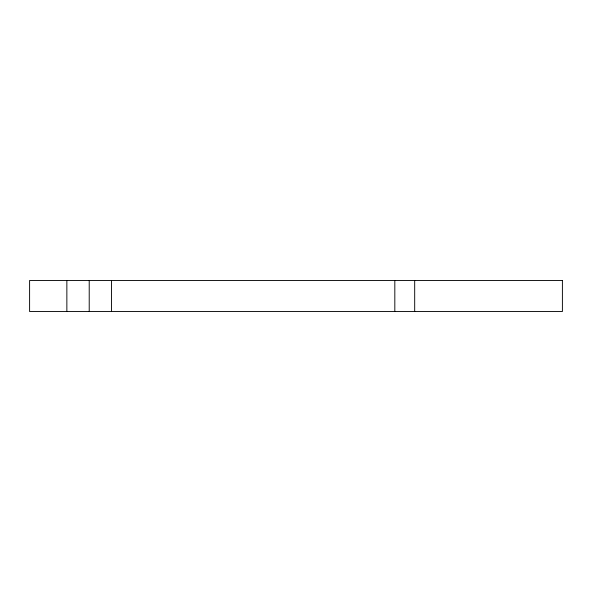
<?xml version="1.0" encoding="UTF-8"?>
<svg xmlns="http://www.w3.org/2000/svg" width="592" height="592" viewBox="0 0 592 592"><rect width="100%" height="100%" fill="white"/><g stroke="black" fill="none" stroke-linecap="round" stroke-linejoin="round"><path stroke-width="0.89" d="M414.689 280.475L414.689 311.525M394.82 280.475L394.82 311.525M111.488 280.475L111.488 311.525M89.214 280.475L89.214 311.525M66.859 280.475L66.859 311.525M562.4 280.475L29.6 280.475L29.6 311.525L562.4 311.525L562.4 280.475"/></g></svg>
